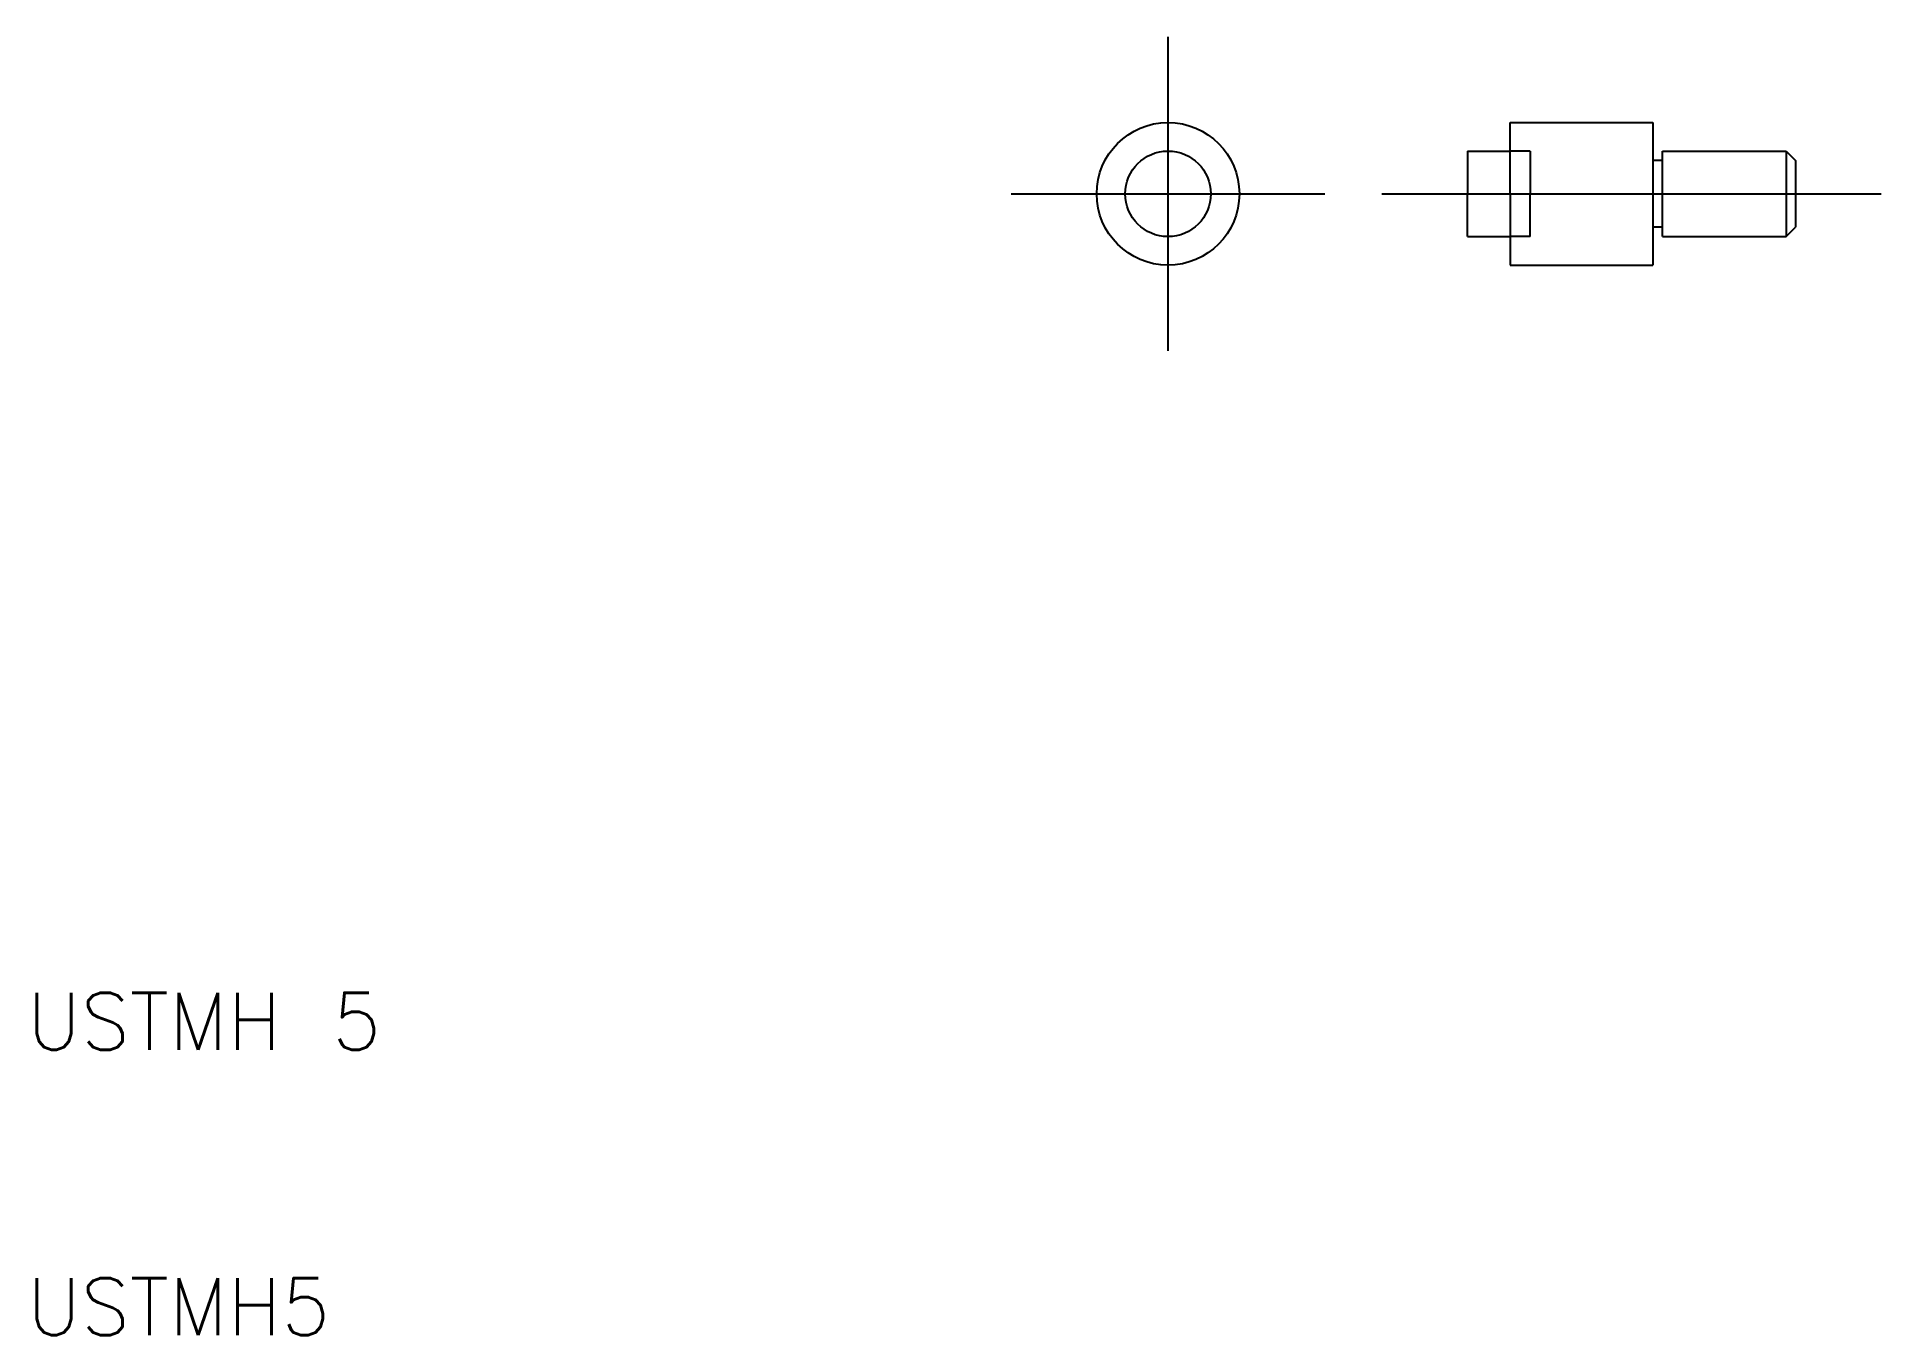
# Model space of a CAD drawing. Extents: x 10.3 to 75, y 10 to 55.5.
import ezdxf

# ---------------------------------------------------------------- set-up
doc = ezdxf.new("R2010")
doc.units = 0
doc.linetypes.add('CENTER', pattern=[50.8, 31.75, -6.35, 6.35, -6.35])
doc.linetypes.add('DASHED', pattern=[19.05, 12.7, -6.35])
doc.layers.get('0').update_dxf_attribs({"linetype": 'CONTINUOUS'})
doc.layers.add('CENTER', color=1, linetype='CENTER')
doc.styles.get("Standard").update_dxf_attribs({"font": 'txt.shx'})

msp = doc.modelspace()

# ---------------------------------------------------------------- linework, layer by layer
for p, q in [((62, 51.5), (62, 52.5)), ((62, 52.5), (67, 52.5)), ((67, 52.5), (67, 51.167)), ((60.5, 51.5), (60.5, 50)), ((60.5, 51.5), (62, 51.5)), ((62, 50), (62, 51.5)), ((67, 51.167), (67, 48.833)), ((67.333, 51.167), (67, 51.167)), ((67.333, 51.5), (71.667, 51.5)), ((67.333, 51.167), (67.333, 51.5)), ((67.333, 48.833), (67.333, 51.167)), ((71.667, 51.5), (71.667, 48.5)), ((71.667, 51.5), (72, 51.167)), ((72, 51.167), (72, 48.833)), ((60.5, 48.5), (60.5, 50)), ((62, 50), (62, 48.5)), ((60.5, 48.5), (62, 48.5)), ((62, 48.5), (62, 47.5)), ((67.333, 48.833), (67, 48.833)), ((67, 48.833), (67, 47.5)), ((67.333, 48.5), (67.333, 48.833)), ((67.333, 48.5), (71.667, 48.5)), ((71.667, 48.5), (72, 48.833)), ((62, 47.5), (67, 47.5))]:
    msp.add_line(p, q)
at = {"color": 3, "linetype": 'DASHED'}
for p, q in [((62.7, 51.5), (62, 51.5)), ((62.7, 51.5), (62.7, 50)), ((62.7, 48.5), (62.7, 50)), ((62.7, 48.5), (62, 48.5))]:
    msp.add_line(p, q, dxfattribs=at)
for radius in [2.5, 1.5]:
    msp.add_circle((50, 50), radius)
msp.add_circle((50, 50), 1.5, dxfattribs=at)
at = {"layer": 'CENTER'}
for p, q in [((50, 44.5), (50, 55.5)), ((44.5, 50), (55.5, 50)), ((57.5, 50), (75, 50))]:
    msp.add_line(p, q, dxfattribs=at)

# ---------------------------------------------------------------- texts
for s, p in [('USTMH 5', (10, 20)), ('USTMH5', (10, 10))]:
    msp.add_text(s, height=2).set_placement(p)

doc.saveas('drawing.dxf')
